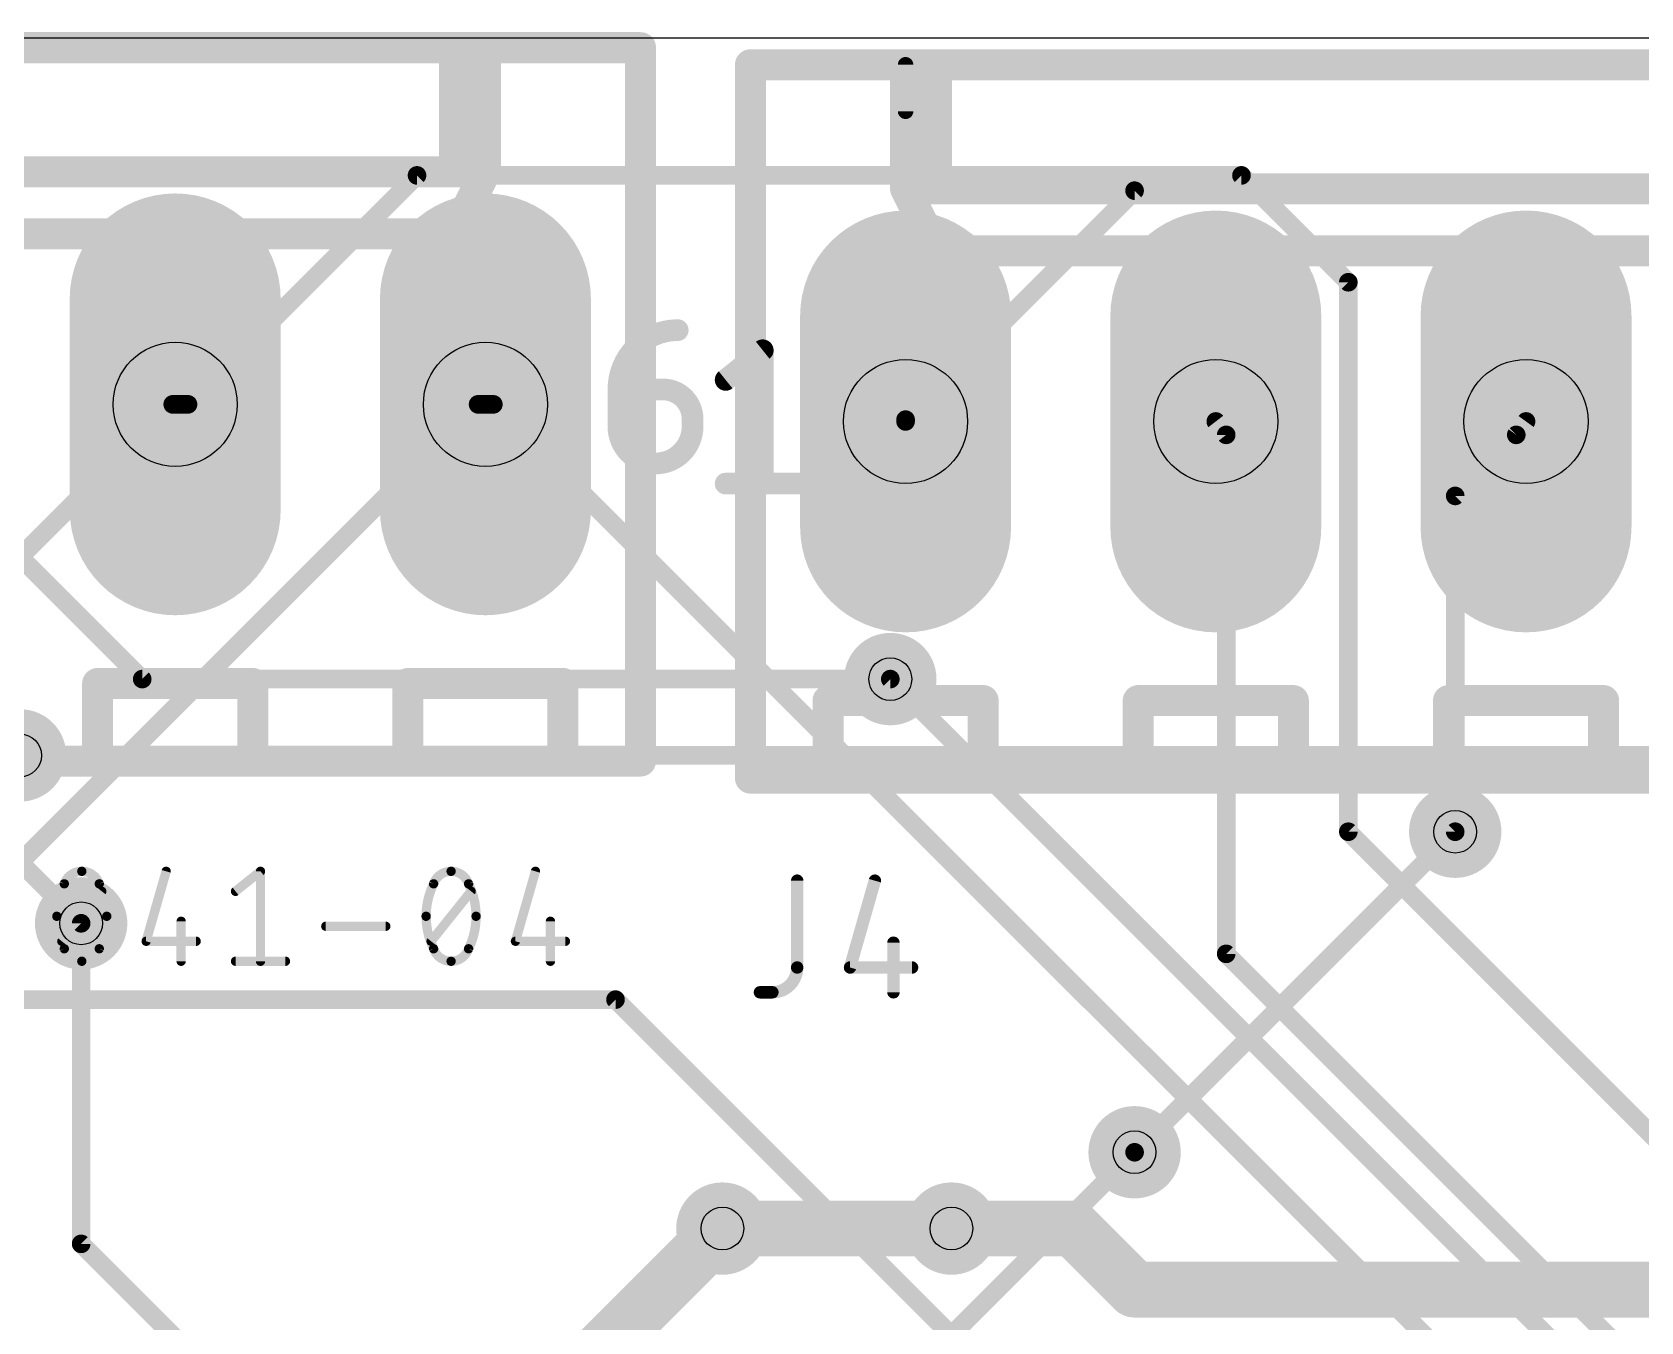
# Model space of a CAD drawing. Extents: x 0 to 200, y 0 to 49.
# Drawn here: x 158.1 to 171.27, y 37.49 to 48.05 of the extents above; entities that cross this region are included whole.
import ezdxf

# ---------------------------------------------------------------- set-up
doc = ezdxf.new("R2010")
doc.units = 0
for name, color, linetype in [('1', 12, 'CONTINUOUS'), ('16', 132, 'CONTINUOUS'), ('17', 110, 'CONTINUOUS'), ('18', 110, 'CONTINUOUS'), ('20', 31, 'CONTINUOUS'), ('21', 253, 'CONTINUOUS'), ('25', 253, 'CONTINUOUS'), ('27', 253, 'CONTINUOUS'), ('29', 253, 'CONTINUOUS'), ('30', 253, 'CONTINUOUS'), ('44', 253, 'CONTINUOUS'), ('51', 253, 'CONTINUOUS')]:
    doc.layers.add(name, color=color, linetype=linetype)

# ---------------------------------------------------------------- blocks, each defined once
blk = doc.blocks.new('RECT')
blk.add_solid([(-0.5, -0.5), (0.5, -0.5), (-0.5, 0.5), (0.5, 0.5)])
blk = doc.blocks.new('LONGP100')
at = {"const_width": 1}
blk.add_lwpolyline([(-0.5, 0), (0.5, 0)], dxfattribs=at)
at = {"const_width": 0.5}
for points in [[(-0.5, 0.25, 1), (-0.5, -0.25)], [(0.5, -0.25, 1), (0.5, 0.25)]]:
    blk.add_lwpolyline(points, format="xyb", dxfattribs=at)
blk = doc.blocks.new('ROUNDV')
at = {"const_width": 0.5}
blk.add_lwpolyline([(0, -0.25, 1), (0, 0.25, 1), (0, -0.25)], format="xyb", dxfattribs=at)

msp = doc.modelspace()

# ---------------------------------------------------------------- linework, layer by layer
at = {"layer": '1'}
for points, const_width in [([(165.25, 44.875), (167.125, 46.75)], 0.1524), ([(167.125, 46.75), (187.5, 46.75)], 0.1524), ([(154.25, 45), (158.5, 40.75)], 0.1524), ([(156.75, 45), (159, 42.75)], 0.1524), ([(165.25, 44.875), (165.25, 44.86)], 0.1524), ([(159, 42.75), (165.125, 42.75)], 0.1524), ([(158, 42.125), (181.625, 42.125)], 0.1524), ([(169.75, 41.5), (167.125, 38.875)], 0.1524), ([(156.375, 40.125), (162.875, 40.125)], 0.1524), ([(162.875, 40.125), (166, 37)], 0.1524), ([(163.75, 38.25), (162.25, 36.75)], 0.4572), ([(166.625, 38.25), (165.625, 38.25)], 0.4572), ([(167.125, 37.75), (166.625, 38.25)], 0.4572), ([(175.125, 37.75), (167.125, 37.75)], 0.4572)]:
    msp.add_lwpolyline(points, dxfattribs=dict(at, const_width=const_width))
for points, const_width in [([(167.125, 46.7881, 1), (167.125, 46.7119)], 0.0762), ([(167.1519, 46.7231, 1), (167.0981, 46.7769)], 0.0762), ([(165.2881, 44.875, 1), (165.2119, 44.875)], 0.0762), ([(165.2231, 44.9019, 1), (165.2769, 44.8481)], 0.0762), ([(165.2119, 44.86, 1), (165.2881, 44.86)], 0.0762), ([(159, 42.7881, 1), (159, 42.7119)], 0.0762), ([(158.9731, 42.7231, 1), (159.0269, 42.7769)], 0.0762), ([(165.125, 42.7119, 1), (165.125, 42.7881)], 0.0762), ([(169.7769, 41.4731, 1), (169.7231, 41.5269)], 0.0762), ([(158.4731, 40.7231, 1), (158.5269, 40.7769)], 0.0762), ([(162.9019, 40.1519, 1), (162.8481, 40.0981)], 0.0762), ([(162.875, 40.0869, 1), (162.875, 40.1631)], 0.0762), ([(167.0981, 38.9019, 1), (167.1519, 38.8481)], 0.0762), ([(163.8308, 38.1692, 1), (163.6692, 38.3308)], 0.2286), ([(165.625, 38.3643, 1), (165.625, 38.1357)], 0.2286), ([(166.7058, 38.3308, 1), (166.5442, 38.1692)], 0.2286), ([(166.625, 38.1357, 1), (166.625, 38.3643)], 0.2286), ([(167.125, 37.8643, 1), (167.125, 37.6357)], 0.2286), ([(167.0442, 37.6692, 1), (167.2058, 37.8308)], 0.2286)]:
    msp.add_lwpolyline(points, format="xyb", dxfattribs=dict(at, const_width=const_width))
at = {"layer": '16'}
for points, const_width in [([(159.375, 45), (161.25, 46.875)], 0.1524), ([(161.25, 46.875), (168, 46.875)], 0.1524), ([(168, 46.875), (168.875, 46)], 0.1524), ([(168.875, 46), (168.875, 41.5)], 0.1524), ([(159.25, 45), (153, 38.75)], 0.1524), ([(161.75, 45), (154.375, 37.625)], 0.1524), ([(159.25, 45), (159.27, 45)], 0.1524), ([(159.375, 45), (159.27, 45)], 0.1524), ([(161.75, 45), (161.81, 45)], 0.1524), ([(161.875, 45), (161.81, 45)], 0.1524), ([(161.875, 45), (175.25, 31.625)], 0.1524), ([(167.875, 44.75), (167.79, 44.86)], 0.1524), ([(170.25, 44.75), (170.33, 44.86)], 0.1524), ([(167.875, 44.75), (167.875, 40.5)], 0.1524), ([(170.25, 44.75), (169.75, 44.25)], 0.1524), ([(169.75, 44.25), (169.75, 41.5)], 0.1524), ([(165.125, 42.75), (176.375, 31.5)], 0.1524), ([(168.875, 41.5), (175.875, 34.5)], 0.1524), ([(158.5, 40.75), (158.5, 38.125)], 0.1524), ([(167.875, 40.5), (176.125, 32.25)], 0.1524), ([(167.125, 38.875), (163.125, 34.875)], 0.1524), ([(165.625, 38.25), (163.75, 38.25)], 0.4572), ([(158.5, 38.125), (162.75, 33.875)], 0.1524)]:
    msp.add_lwpolyline(points, dxfattribs=dict(at, const_width=const_width))
for points, const_width in [([(161.25, 46.9131, 1), (161.25, 46.8369)], 0.0762), ([(161.2769, 46.8481, 1), (161.2231, 46.9019)], 0.0762), ([(168.0269, 46.9019, 1), (167.9731, 46.8481)], 0.0762), ([(168, 46.8369, 1), (168, 46.9131)], 0.0762), ([(168.9131, 46, 1), (168.8369, 46)], 0.0762), ([(168.8481, 45.9731, 1), (168.9019, 46.0269)], 0.0762), ([(159.25, 45.0381, 1), (159.25, 44.9619)], 0.0762), ([(159.2769, 44.9731, 1), (159.2231, 45.0269)], 0.0762), ([(159.27, 45.0381, 1), (159.27, 44.9619)], 0.0762), ([(159.27, 44.9619, 1), (159.27, 45.0381)], 0.0762), ([(159.3481, 45.0269, 1), (159.4019, 44.9731)], 0.0762), ([(159.375, 44.9619, 1), (159.375, 45.0381)], 0.0762), ([(161.75, 45.0381, 1), (161.75, 44.9619)], 0.0762), ([(161.7769, 44.9731, 1), (161.7231, 45.0269)], 0.0762), ([(161.81, 45.0381, 1), (161.81, 44.9619)], 0.0762), ([(161.81, 44.9619, 1), (161.81, 45.0381)], 0.0762), ([(161.9019, 45.0269, 1), (161.8481, 44.9731)], 0.0762), ([(161.875, 44.9619, 1), (161.875, 45.0381)], 0.0762), ([(167.8201, 44.8833, 1), (167.7599, 44.8367)], 0.0762), ([(170.3608, 44.8376, 1), (170.2992, 44.8824)], 0.0762), ([(167.9131, 44.75, 1), (167.8369, 44.75)], 0.0762), ([(167.8449, 44.7267, 1), (167.9051, 44.7733)], 0.0762), ([(170.2192, 44.7724, 1), (170.2808, 44.7276)], 0.0762), ([(170.2769, 44.7231, 1), (170.2231, 44.7769)], 0.0762), ([(169.7881, 44.25, 1), (169.7119, 44.25)], 0.0762), ([(169.7231, 44.2769, 1), (169.7769, 44.2231)], 0.0762), ([(165.1519, 42.7769, 1), (165.0981, 42.7231)], 0.0762), ([(168.8369, 41.5, 1), (168.9131, 41.5)], 0.0762), ([(168.9019, 41.5269, 1), (168.8481, 41.4731)], 0.0762), ([(169.7119, 41.5, 1), (169.7881, 41.5)], 0.0762), ([(158.5381, 40.75, 1), (158.4619, 40.75)], 0.0762), ([(167.9019, 40.5269, 1), (167.8481, 40.4731)], 0.0762), ([(167.8369, 40.5, 1), (167.9131, 40.5)], 0.0762), ([(167.1519, 38.8481, 1), (167.0981, 38.9019)], 0.0762), ([(163.75, 38.3643, 1), (163.75, 38.1357)], 0.2286), ([(165.625, 38.1357, 1), (165.625, 38.3643)], 0.2286), ([(158.5269, 38.1519, 1), (158.4731, 38.0981)], 0.0762), ([(158.4619, 38.125, 1), (158.5381, 38.125)], 0.0762)]:
    msp.add_lwpolyline(points, format="xyb", dxfattribs=dict(at, const_width=const_width))
at = {"layer": '20'}
msp.add_line((200, 48), (0, 48), dxfattribs=at)
at = {"layer": '21'}
for points, const_width in [([(163.08, 47.921), (155.46, 47.921)], 0.254), ([(161.556, 47.921), (161.556, 46.905)], 0.254), ([(161.81, 46.905), (161.81, 47.921)], 0.254), ([(163.08, 45), (163.08, 47.921)], 0.254), ([(163.98, 44.86), (163.98, 47.781)], 0.254), ([(163.98, 47.781), (165.25, 47.781)], 0.254), ([(165.25, 47.781), (165.504, 47.781)], 0.254), ([(165.25, 46.765), (165.25, 47.781)], 0.254), ([(165.25, 47.4), (165.25, 47.781)], 0.127), ([(165.504, 47.781), (171.6, 47.781)], 0.254), ([(165.504, 47.781), (165.504, 46.765)], 0.254), ([(154.444, 46.905), (161.556, 46.905)], 0.254), ([(161.556, 46.905), (161.81, 46.905)], 0.254), ([(161.556, 46.397), (161.81, 46.905)], 0.254), ([(165.25, 46.765), (165.504, 46.765)], 0.254), ([(165.25, 46.765), (165.504, 46.257)], 0.254), ([(165.504, 46.765), (177.696, 46.765)], 0.254), ([(154.444, 46.397), (161.556, 46.397)], 0.254), ([(165.504, 46.257), (177.696, 46.257)], 0.254), ([(163.777, 45.2003), (164.0804, 45.443)], 0.1778), ([(164.0804, 45.443), (164.0804, 44.3508)], 0.1778), ([(162.899, 45.1224), (163.2631, 45.1224)], 0.1778), ([(162.899, 44.819), (162.899, 45.1224)], 0.1778), ([(163.08, 45), (163.08, 42.079)], 0.254), ([(163.5058, 44.8797), (163.5058, 44.819)], 0.1778), ([(163.98, 44.86), (163.98, 41.939)], 0.254), ([(163.777, 44.3508), (164.3838, 44.3508)], 0.1778), ([(158.635, 42.079), (158.635, 42.714)], 0.254), ([(158.635, 42.714), (159.905, 42.714)], 0.254), ([(159.905, 42.714), (159.905, 42.079)], 0.254), ([(161.175, 42.079), (161.175, 42.714)], 0.254), ([(161.175, 42.714), (162.445, 42.714)], 0.254), ([(162.445, 42.714), (162.445, 42.079)], 0.254), ([(164.615, 41.939), (164.615, 42.574)], 0.254), ([(164.615, 42.574), (165.885, 42.574)], 0.254), ([(165.885, 42.574), (165.885, 41.939)], 0.254), ([(167.155, 41.939), (167.155, 42.574)], 0.254), ([(167.155, 42.574), (168.425, 42.574)], 0.254), ([(168.425, 42.574), (168.425, 41.939)], 0.254), ([(169.695, 41.939), (169.695, 42.574)], 0.254), ([(169.695, 42.574), (170.965, 42.574)], 0.254), ([(170.965, 42.574), (170.965, 41.939)], 0.254), ([(163.08, 42.079), (155.333, 42.079)], 0.254), ([(157.365, 42.079), (158.635, 42.079)], 0.254), ([(159.905, 42.079), (161.175, 42.079)], 0.254), ([(162.445, 42.079), (163.08, 42.079)], 0.254), ([(163.98, 41.939), (171.473, 41.939)], 0.254), ([(164.234, 41.939), (164.615, 41.939)], 0.254), ([(165.885, 41.939), (167.155, 41.939)], 0.254), ([(168.425, 41.939), (169.695, 41.939)], 0.254), ([(170.965, 41.939), (172.235, 41.939)], 0.254)]:
    msp.add_lwpolyline(points, dxfattribs=dict(at, const_width=const_width))
for points, const_width in [([(161.6195, 47.921, 1), (161.4925, 47.921)], 0.127), ([(161.8735, 47.921, 1), (161.7465, 47.921)], 0.127), ([(163.1435, 47.921, 1), (163.0165, 47.921)], 0.127), ([(163.08, 47.8575, 1), (163.08, 47.9845)], 0.127), ([(164.0435, 47.781, 1), (163.9165, 47.781)], 0.127), ([(163.98, 47.8445, 1), (163.98, 47.7175)], 0.127), ([(165.25, 47.8445, 1), (165.25, 47.7175)], 0.127), ([(165.3135, 47.781, 1), (165.1865, 47.781)], 0.127), ([(165.25, 47.7175, 1), (165.25, 47.8445)], 0.127), ([(165.2817, 47.781, 1), (165.2183, 47.781)], 0.0635), ([(165.504, 47.8445, 1), (165.504, 47.7175)], 0.127), ([(165.5675, 47.781, 1), (165.4405, 47.781)], 0.127), ([(165.504, 47.7175, 1), (165.504, 47.8445)], 0.127), ([(165.2183, 47.4, 1), (165.2817, 47.4)], 0.0635), ([(161.556, 46.9685, 1), (161.556, 46.8415)], 0.127), ([(161.556, 46.8415, 1), (161.556, 46.9685)], 0.127), ([(161.8668, 46.8766, 1), (161.7532, 46.9334)], 0.127), ([(161.81, 46.8415, 1), (161.81, 46.9685)], 0.127), ([(161.4925, 46.905, 1), (161.6195, 46.905)], 0.127), ([(161.7465, 46.905, 1), (161.8735, 46.905)], 0.127), ([(165.25, 46.8285, 1), (165.25, 46.7015)], 0.127), ([(165.3068, 46.7934, 1), (165.1932, 46.7366)], 0.127), ([(165.504, 46.8285, 1), (165.504, 46.7015)], 0.127), ([(165.504, 46.7015, 1), (165.504, 46.8285)], 0.127), ([(165.1865, 46.765, 1), (165.3135, 46.765)], 0.127), ([(165.4405, 46.765, 1), (165.5675, 46.765)], 0.127), ([(161.556, 46.3335, 1), (161.556, 46.4605)], 0.127), ([(161.4992, 46.4254, 1), (161.6128, 46.3686)], 0.127), ([(165.504, 46.3205, 1), (165.504, 46.1935)], 0.127), ([(165.4472, 46.2286, 1), (165.5608, 46.2854)], 0.127), ([(163.3844, 45.6078, 0.4142), (162.899, 45.1224)], 0.1778), ([(163.3844, 45.5634, 1), (163.3844, 45.6522)], 0.0889), ([(164.1248, 45.443, 1), (164.0359, 45.443)], 0.0889), ([(164.1082, 45.4083, 1), (164.0526, 45.4777)], 0.0889), ([(162.9435, 45.1224, 1), (162.8545, 45.1224)], 0.0889), ([(162.899, 45.1668, 1), (162.899, 45.0779)], 0.0889), ([(163.5058, 44.8797, 0.4142), (163.2631, 45.1224)], 0.1778), ([(163.2631, 45.1668, 1), (163.2631, 45.0779)], 0.0889), ([(163.2631, 45.0779, 1), (163.2631, 45.1668)], 0.0889), ([(163.7492, 45.235, 1), (163.8048, 45.1656)], 0.0889), ([(162.8545, 45.1224, 1), (162.9435, 45.1224)], 0.0889), ([(163.1435, 45, 1), (163.0165, 45)], 0.127), ([(163.0165, 45, 1), (163.1435, 45)], 0.127), ([(163.5502, 44.8797, 1), (163.4613, 44.8797)], 0.0889), ([(163.4613, 44.8797, 1), (163.5502, 44.8797)], 0.0889), ([(164.0435, 44.86, 1), (163.9165, 44.86)], 0.127), ([(163.9165, 44.86, 1), (164.0435, 44.86)], 0.127), ([(162.9435, 44.819, 1), (162.8545, 44.819)], 0.0889), ([(162.8545, 44.819, 1), (162.9435, 44.819)], 0.0889), ([(162.899, 44.819, 1), (163.5058, 44.819)], 0.1778), ([(163.5502, 44.819, 1), (163.4613, 44.819)], 0.0889), ([(163.4613, 44.819, 1), (163.5502, 44.819)], 0.0889), ([(163.777, 44.3952, 1), (163.777, 44.3064)], 0.0889), ([(164.0359, 44.3508, 1), (164.1248, 44.3508)], 0.0889), ([(164.3838, 44.3064, 1), (164.3838, 44.3952)], 0.0889), ([(158.6985, 42.714, 1), (158.5715, 42.714)], 0.127), ([(158.635, 42.7775, 1), (158.635, 42.6505)], 0.127), ([(159.9685, 42.714, 1), (159.8415, 42.714)], 0.127), ([(159.905, 42.6505, 1), (159.905, 42.7775)], 0.127), ([(161.2385, 42.714, 1), (161.1115, 42.714)], 0.127), ([(161.175, 42.7775, 1), (161.175, 42.6505)], 0.127), ([(162.5085, 42.714, 1), (162.3815, 42.714)], 0.127), ([(162.445, 42.6505, 1), (162.445, 42.7775)], 0.127), ([(164.6785, 42.574, 1), (164.5515, 42.574)], 0.127), ([(164.615, 42.6375, 1), (164.615, 42.5105)], 0.127), ([(165.9485, 42.574, 1), (165.8215, 42.574)], 0.127), ([(165.885, 42.5105, 1), (165.885, 42.6375)], 0.127), ([(167.2185, 42.574, 1), (167.0915, 42.574)], 0.127), ([(167.155, 42.6375, 1), (167.155, 42.5105)], 0.127), ([(168.4885, 42.574, 1), (168.3615, 42.574)], 0.127), ([(168.425, 42.5105, 1), (168.425, 42.6375)], 0.127), ([(169.7585, 42.574, 1), (169.6315, 42.574)], 0.127), ([(169.695, 42.6375, 1), (169.695, 42.5105)], 0.127), ([(171.0285, 42.574, 1), (170.9015, 42.574)], 0.127), ([(170.965, 42.5105, 1), (170.965, 42.6375)], 0.127), ([(158.635, 42.0155, 1), (158.635, 42.1425)], 0.127), ([(159.905, 42.1425, 1), (159.905, 42.0155)], 0.127), ([(161.175, 42.0155, 1), (161.175, 42.1425)], 0.127), ([(162.445, 42.1425, 1), (162.445, 42.0155)], 0.127), ([(163.08, 42.0155, 1), (163.08, 42.1425)], 0.127), ([(163.08, 42.0155, 1), (163.08, 42.1425)], 0.127), ([(158.5715, 42.079, 1), (158.6985, 42.079)], 0.127), ([(159.8415, 42.079, 1), (159.9685, 42.079)], 0.127), ([(161.1115, 42.079, 1), (161.2385, 42.079)], 0.127), ([(162.3815, 42.079, 1), (162.5085, 42.079)], 0.127), ([(163.0165, 42.079, 1), (163.1435, 42.079)], 0.127), ([(163.98, 42.0025, 1), (163.98, 41.8755)], 0.127), ([(164.234, 42.0025, 1), (164.234, 41.8755)], 0.127), ([(164.615, 41.8755, 1), (164.615, 42.0025)], 0.127), ([(165.885, 42.0025, 1), (165.885, 41.8755)], 0.127), ([(167.155, 41.8755, 1), (167.155, 42.0025)], 0.127), ([(168.425, 42.0025, 1), (168.425, 41.8755)], 0.127), ([(169.695, 41.8755, 1), (169.695, 42.0025)], 0.127), ([(170.965, 42.0025, 1), (170.965, 41.8755)], 0.127), ([(163.9165, 41.939, 1), (164.0435, 41.939)], 0.127), ([(164.5515, 41.939, 1), (164.6785, 41.939)], 0.127), ([(165.8215, 41.939, 1), (165.9485, 41.939)], 0.127), ([(167.0915, 41.939, 1), (167.2185, 41.939)], 0.127), ([(168.3615, 41.939, 1), (168.4885, 41.939)], 0.127), ([(169.6315, 41.939, 1), (169.7585, 41.939)], 0.127), ([(170.9015, 41.939, 1), (171.0285, 41.939)], 0.127)]:
    msp.add_lwpolyline(points, format="xyb", dxfattribs=dict(at, const_width=const_width))
at = {"layer": '25', "const_width": 0.1016}
for points in [[(164.3625, 41.0993), (164.3625, 40.3881)], [(164.9984, 41.0993), (164.7952, 40.3881)], [(165.1508, 40.5913), (165.1508, 40.1849)], [(164.7952, 40.3881), (165.3032, 40.3881)], [(164.1593, 40.1849), (164.0577, 40.1849)]]:
    msp.add_lwpolyline(points, dxfattribs=at)
at = {"layer": '25'}
for points, const_width in [([(164.3879, 41.0993, 1), (164.3371, 41.0993)], 0.0508), ([(165.0228, 41.0923, 1), (164.974, 41.1063)], 0.0508), ([(165.1762, 40.5913, 1), (165.1254, 40.5913)], 0.0508), ([(164.1593, 40.1849, 0.4142), (164.3625, 40.3881)], 0.1016), ([(164.3879, 40.3881, 1), (164.3371, 40.3881)], 0.0508), ([(164.7952, 40.4135, 1), (164.7952, 40.3627)], 0.0508), ([(165.3032, 40.3627, 1), (165.3032, 40.4135)], 0.0508), ([(164.3371, 40.3881, 1), (164.3879, 40.3881)], 0.0508), ([(164.7708, 40.3951, 1), (164.8196, 40.3811)], 0.0508), ([(164.0577, 40.2103, 1), (164.0577, 40.1595)], 0.0508), ([(164.1593, 40.2103, 1), (164.1593, 40.1595)], 0.0508), ([(164.1593, 40.1595, 1), (164.1593, 40.2103)], 0.0508), ([(165.1254, 40.1849, 1), (165.1762, 40.1849)], 0.0508)]:
    msp.add_lwpolyline(points, format="xyb", dxfattribs=dict(at, const_width=const_width))
at = {"layer": '27'}
for points, const_width in [([(158.3621, 41.0735, 0.1139), (158.3007, 40.8075)], 0.0762), ([(158.5053, 41.1758, 0.3205), (158.3621, 41.0735)], 0.0762), ([(158.3441, 41.0797, 1), (158.3801, 41.0673)], 0.0381), ([(158.3792, 41.0651, 1), (158.345, 41.0818)], 0.0381), ([(158.6486, 41.0735, 0.3205), (158.5053, 41.1758)], 0.0762), ([(158.5053, 41.1948, 1), (158.5053, 41.1568)], 0.0381), ([(158.5053, 41.1568, 1), (158.5053, 41.1949)], 0.0381), ([(158.6657, 41.0818, 1), (158.6314, 41.0651)], 0.0381), ([(158.7099, 40.8075, 0.1139), (158.6486, 41.0735)], 0.0762), ([(158.6305, 41.0673, 1), (158.6666, 41.0797)], 0.0381), ([(159.2142, 41.1706, 1), (159.1776, 41.181)], 0.0381), ([(159.9874, 41.1758, 1), (159.9493, 41.1758)], 0.0381), ([(159.9803, 41.1609, 1), (159.9565, 41.1907)], 0.0381), ([(161.3857, 41.0735, 0.1139), (161.3243, 40.8075)], 0.0762), ([(161.5289, 41.1758, 0.3205), (161.3857, 41.0735)], 0.0762), ([(161.3677, 41.0797, 1), (161.4037, 41.0673)], 0.0381), ([(161.4028, 41.0651, 1), (161.3686, 41.0818)], 0.0381), ([(161.6722, 41.0735, 0.3205), (161.5289, 41.1758)], 0.0762), ([(161.5289, 41.1948, 1), (161.5289, 41.1568)], 0.0381), ([(161.5289, 41.1568, 1), (161.5289, 41.1949)], 0.0381), ([(161.6893, 41.0818, 1), (161.655, 41.0651)], 0.0381), ([(161.7336, 40.8075, 0.1139), (161.6722, 41.0735)], 0.0762), ([(161.6541, 41.0673, 1), (161.6902, 41.0797)], 0.0381), ([(162.2379, 41.1706, 1), (162.2012, 41.181)], 0.0381), ([(158.6839, 41.0002, 1), (158.6541, 41.024)], 0.0381), ([(159.7519, 41.027, 1), (159.7757, 40.9972)], 0.0381), ([(161.7075, 41.0002, 1), (161.6778, 41.024)], 0.0381), ([(158.3007, 40.8075, 0.1139), (158.3621, 40.5415)], 0.0762), ([(158.3198, 40.8075, 1), (158.2817, 40.8075)], 0.0381), ([(158.6486, 40.5415, 0.1139), (158.7099, 40.8075)], 0.0762), ([(158.729, 40.8075, 1), (158.6909, 40.8075)], 0.0381), ([(161.3243, 40.8075, 0.1139), (161.3857, 40.5415)], 0.0762), ([(161.3434, 40.8075, 1), (161.3053, 40.8075)], 0.0381), ([(161.6722, 40.5415, 0.1139), (161.7336, 40.8075)], 0.0762), ([(161.7526, 40.8075, 1), (161.7145, 40.8075)], 0.0381), ([(158.2817, 40.8075, 1), (158.3198, 40.8075)], 0.0381), ([(158.6909, 40.8075, 1), (158.729, 40.8075)], 0.0381), ([(159.3377, 40.7666, 1), (159.2996, 40.7666)], 0.0381), ([(160.5031, 40.7447, 1), (160.5031, 40.7066)], 0.0381), ([(160.9942, 40.7066, 1), (160.9942, 40.7447)], 0.0381), ([(161.3053, 40.8075, 1), (161.3434, 40.8075)], 0.0381), ([(161.7145, 40.8075, 1), (161.7526, 40.8075)], 0.0381), ([(162.3614, 40.7666, 1), (162.3233, 40.7666)], 0.0381), ([(158.3268, 40.6148, 1), (158.3565, 40.591)], 0.0381), ([(158.3621, 40.5415, 0.3205), (158.5053, 40.4392)], 0.0762), ([(158.3801, 40.5477, 1), (158.3441, 40.5353)], 0.0381), ([(158.345, 40.5332, 1), (158.3792, 40.5499)], 0.0381), ([(158.5053, 40.4392, 0.3205), (158.6486, 40.5415)], 0.0762), ([(158.6314, 40.5499, 1), (158.6657, 40.5332)], 0.0381), ([(158.6666, 40.5353, 1), (158.6305, 40.5477)], 0.0381), ([(159.0322, 40.6219, 1), (159.0322, 40.5838)], 0.0381), ([(159.0139, 40.6081, 1), (159.0506, 40.5977)], 0.0381), ([(159.4415, 40.5838, 1), (159.4415, 40.6219)], 0.0381), ([(161.3504, 40.6148, 1), (161.3801, 40.591)], 0.0381), ([(161.3857, 40.5415, 0.3205), (161.5289, 40.4392)], 0.0762), ([(161.4037, 40.5477, 1), (161.3677, 40.5353)], 0.0381), ([(161.3686, 40.5332, 1), (161.4028, 40.5499)], 0.0381), ([(161.5289, 40.4392, 0.3205), (161.6722, 40.5415)], 0.0762), ([(161.655, 40.5499, 1), (161.6893, 40.5332)], 0.0381), ([(161.6902, 40.5353, 1), (161.6541, 40.5477)], 0.0381), ([(162.0375, 40.6081, 1), (162.0742, 40.5977)], 0.0381), ([(162.0559, 40.6219, 1), (162.0559, 40.5838)], 0.0381), ([(162.4651, 40.5838, 1), (162.4651, 40.6219)], 0.0381), ([(158.5053, 40.4582, 1), (158.5053, 40.4202)], 0.0381), ([(158.5053, 40.4202, 1), (158.5053, 40.4582)], 0.0381), ([(159.2996, 40.4392, 1), (159.3377, 40.4392)], 0.0381), ([(159.7638, 40.4582, 1), (159.7638, 40.4201)], 0.0381), ([(159.9493, 40.4392, 1), (159.9874, 40.4392)], 0.0381), ([(160.173, 40.4201, 1), (160.173, 40.4582)], 0.0381), ([(161.5289, 40.4582, 1), (161.5289, 40.4202)], 0.0381), ([(161.5289, 40.4202, 1), (161.5289, 40.4582)], 0.0381), ([(162.3233, 40.4392, 1), (162.3614, 40.4392)], 0.0381)]:
    msp.add_lwpolyline(points, format="xyb", dxfattribs=dict(at, const_width=const_width))
at = {"layer": '27', "const_width": 0.0762}
for points in [[(159.1959, 41.1758), (159.0322, 40.6029)], [(159.7638, 41.0121), (159.9684, 41.1758)], [(159.9684, 41.1758), (159.9684, 40.4392)], [(162.2195, 41.1758), (162.0559, 40.6029)], [(158.3416, 40.6029), (158.669, 41.0121)], [(161.3653, 40.6029), (161.6926, 41.0121)], [(159.3187, 40.7666), (159.3187, 40.4392)], [(160.5031, 40.7257), (160.9942, 40.7257)], [(162.3423, 40.7666), (162.3423, 40.4392)], [(159.0322, 40.6029), (159.4415, 40.6029)], [(162.0559, 40.6029), (162.4651, 40.6029)], [(159.7638, 40.4392), (160.173, 40.4392)]]:
    msp.add_lwpolyline(points, dxfattribs=at)
at = {"layer": '44'}
for centre, radius in [((159.27, 45), 0.508), ((161.81, 45), 0.508), ((165.25, 44.86), 0.508), ((167.79, 44.86), 0.508), ((170.33, 44.86), 0.508), ((165.125, 42.75), 0.175), ((158, 42.125), 0.175), ((169.75, 41.5), 0.175), ((158.5, 40.75), 0.175), ((167.125, 38.875), 0.175), ((163.75, 38.25), 0.175), ((165.625, 38.25), 0.175)]:
    msp.add_circle(centre, radius, dxfattribs=at)

# ---------------------------------------------------------------- block references
at = {"layer": '17', "xscale": 1.524, "yscale": 1.524, "rotation": 90}
for p in [(159.27, 45), (159.27, 45), (161.81, 45), (161.81, 45), (165.25, 44.86), (165.25, 44.86), (167.79, 44.86), (167.79, 44.86), (170.33, 44.86), (170.33, 44.86)]:
    msp.add_blockref('LONGP100', p, dxfattribs=at)
at = {"layer": '18', "xscale": 0.7564, "yscale": 0.7564}
for p in [(165.125, 42.75), (165.125, 42.75), (158, 42.125), (158, 42.125), (169.75, 41.5), (169.75, 41.5), (158.5, 40.75), (158.5, 40.75), (167.125, 38.875), (167.125, 38.875), (163.75, 38.25), (163.75, 38.25), (165.625, 38.25), (165.625, 38.25)]:
    msp.add_blockref('ROUNDV', p, dxfattribs=at)
at = {"layer": '29', "xscale": 1.7272, "yscale": 1.7272, "rotation": 90}
for p in [(159.27, 45), (161.81, 45), (165.25, 44.86), (167.79, 44.86), (170.33, 44.86)]:
    msp.add_blockref('LONGP100', p, dxfattribs=at)
at = {"layer": '30', "xscale": 1.7272, "yscale": 1.7272, "rotation": 90}
for p in [(159.27, 45), (161.81, 45), (165.25, 44.86), (167.79, 44.86), (170.33, 44.86)]:
    msp.add_blockref('LONGP100', p, dxfattribs=at)
at = {"layer": '51', "xscale": 0.508, "yscale": 0.508}
for p in [(159.27, 45), (161.81, 45), (165.25, 44.86), (167.79, 44.86), (170.33, 44.86)]:
    msp.add_blockref('RECT', p, dxfattribs=at)

doc.saveas('drawing.dxf')
